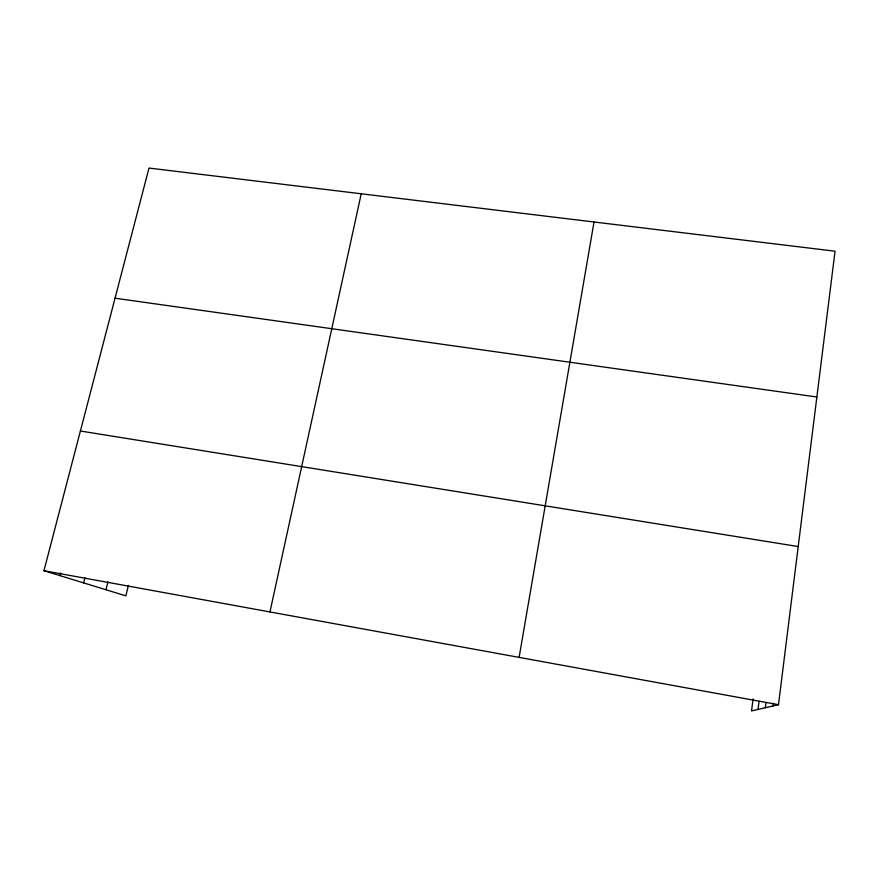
<?xml version="1.0" encoding="UTF-8"?>
<svg xmlns="http://www.w3.org/2000/svg" width="879" height="879" viewBox="0 0 879 879"><rect width="100%" height="100%" fill="white"/><g stroke="black" fill="none" stroke-linecap="round" stroke-linejoin="round"><path stroke-width="1.32" d="M753.083 698.937L751.534 710.935L778.486 704.705L835.05 251.207L148.99 168.065L43.95 570.713L125.862 595.863L128.444 585.359M765.323 707.749L766.005 702.387M773.146 705.947L773.487 703.277M758.006 709.441L759.049 701.321M519.104 657.393L594.028 221.991M269.952 611.938L361.225 193.787M105.941 589.743L107.919 581.81M83.615 582.887L84.933 577.701M59.97 575.624L60.651 572.998M115.039 298.201L816.866 397M80.396 431.007L798.209 546.551M43.95 570.713L778.486 704.705"/></g></svg>
